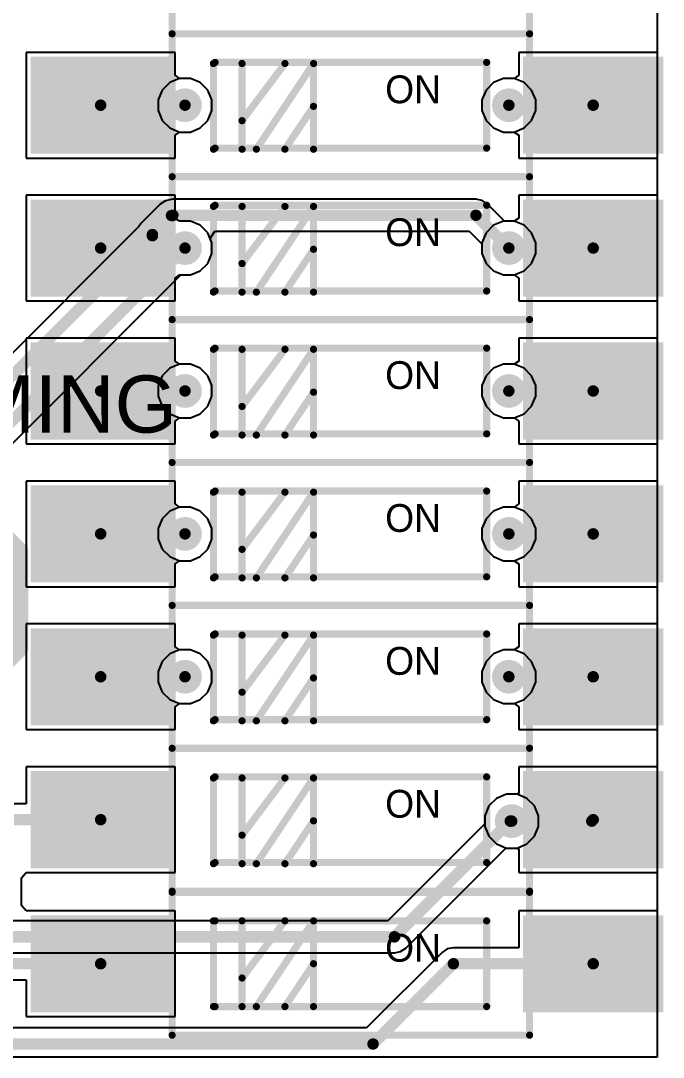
# Model space of a CAD drawing. Header units: millimetres. Extents: x -1.7 to 76.1, y -1.1 to 50.5.
# Drawn here: x 64.71 to 76.12, y 21.02 to 39.45 of the extents above; entities that cross this region are included whole.
import ezdxf

# ---------------------------------------------------------------- set-up
doc = ezdxf.new("R2010")
doc.units = ezdxf.units.MM
for name, color, linetype in [('BottomLayer', 5, 'Continuous'), ('TopLayer', 1, 'Continuous'), ('TopOverlay', 2, 'Continuous'), ('TopPaste', 8, 'Continuous'), ('TopSolder', 216, 'Continuous'), ('ViaHoleLayer', 16, 'Continuous')]:
    doc.layers.add(name, color=color, linetype=linetype)
doc.styles.add('Arial', font='', dxfattribs={"height": 0.2})
doc.styles.get('Arial').set_extended_font_data('Arial')

# ---------------------------------------------------------------- blocks, each defined once
blk = doc.blocks.new('DSIC09LSGET_213')
at = {"layer": 'TopLayer'}
for points in [[(-5.852, 3.232), (-5.852, 5.518), (-4.328, 5.518), (-4.328, 3.232)], [(-3.312, 3.232), (-3.312, 5.518), (-1.788, 5.518), (-1.788, 3.232)], [(-0.772, 3.232), (-0.772, 5.518), (0.752, 5.518), (0.752, 3.232)], [(1.768, 3.232), (1.768, 5.518), (3.292, 5.518), (3.292, 3.232)], [(4.308, 3.232), (4.308, 5.518), (5.832, 5.518), (5.832, 3.232)], [(6.848, 3.232), (6.848, 5.518), (8.372, 5.518), (8.372, 3.232)], [(9.408, 3.232), (9.408, 5.518), (10.932, 5.518), (10.932, 3.232)], [(-5.852, -5.518), (-5.852, -3.232), (-4.328, -3.232), (-4.328, -5.518)], [(-3.312, -5.518), (-3.312, -3.232), (-1.788, -3.232), (-1.788, -5.518)], [(-0.772, -5.518), (-0.772, -3.232), (0.752, -3.232), (0.752, -5.518)], [(1.768, -5.518), (1.768, -3.232), (3.292, -3.232), (3.292, -5.518)], [(4.308, -5.518), (4.308, -3.232), (5.832, -3.232), (5.832, -5.518)], [(6.848, -5.518), (6.848, -3.232), (8.372, -3.232), (8.372, -5.518)], [(9.408, -5.518), (9.408, -3.232), (10.932, -3.232), (10.932, -5.518)]]:
    blk.add_hatch(color=1, dxfattribs=at).paths.add_polyline_path(points)
at = {"layer": 'TopPaste'}
for points in [[(-5.852, 3.232), (-5.852, 5.518), (-4.328, 5.518), (-4.328, 3.232)], [(-3.312, 3.232), (-3.312, 5.518), (-1.788, 5.518), (-1.788, 3.232)], [(-0.772, 3.232), (-0.772, 5.518), (0.752, 5.518), (0.752, 3.232)], [(1.768, 3.232), (1.768, 5.518), (3.292, 5.518), (3.292, 3.232)], [(4.308, 3.232), (4.308, 5.518), (5.832, 5.518), (5.832, 3.232)], [(6.848, 3.232), (6.848, 5.518), (8.372, 5.518), (8.372, 3.232)], [(9.408, 3.232), (9.408, 5.518), (10.932, 5.518), (10.932, 3.232)], [(-5.852, -5.518), (-5.852, -3.232), (-4.328, -3.232), (-4.328, -5.518)], [(-3.312, -5.518), (-3.312, -3.232), (-1.788, -3.232), (-1.788, -5.518)], [(-0.772, -5.518), (-0.772, -3.232), (0.752, -3.232), (0.752, -5.518)], [(1.768, -5.518), (1.768, -3.232), (3.292, -3.232), (3.292, -5.518)], [(4.308, -5.518), (4.308, -3.232), (5.832, -3.232), (5.832, -5.518)], [(6.848, -5.518), (6.848, -3.232), (8.372, -3.232), (8.372, -5.518)], [(9.408, -5.518), (9.408, -3.232), (10.932, -3.232), (10.932, -5.518)]]:
    blk.add_hatch(color=8, dxfattribs=at).paths.add_polyline_path(points)
at = {"layer": 'TopSolder'}
for points in [[(-5.954, 3.131), (-5.954, 5.62), (-4.227, 5.62), (-4.227, 3.131)], [(-3.414, 3.131), (-3.414, 5.62), (-1.687, 5.62), (-1.687, 3.131)], [(-0.874, 3.131), (-0.874, 5.62), (0.853, 5.62), (0.853, 3.131)], [(1.666, 3.131), (1.666, 5.62), (3.393, 5.62), (3.393, 3.131)], [(4.206, 3.131), (4.206, 5.62), (5.933, 5.62), (5.933, 3.131)], [(6.746, 3.131), (6.746, 5.62), (8.473, 5.62), (8.473, 3.131)], [(9.307, 3.131), (9.307, 5.62), (11.034, 5.62), (11.034, 3.131)], [(-5.954, -5.62), (-5.954, -3.131), (-4.227, -3.131), (-4.227, -5.62)], [(-3.414, -5.62), (-3.414, -3.131), (-1.687, -3.131), (-1.687, -5.62)], [(-0.874, -5.62), (-0.874, -3.131), (0.853, -3.131), (0.853, -5.62)], [(1.666, -5.62), (1.666, -3.131), (3.393, -3.131), (3.393, -5.62)], [(4.206, -5.62), (4.206, -3.131), (5.933, -3.131), (5.933, -5.62)], [(6.746, -5.62), (6.746, -3.131), (8.473, -3.131), (8.473, -5.62)], [(9.307, -5.62), (9.307, -3.131), (11.034, -3.131), (11.034, -5.62)]]:
    blk.add_hatch(color=216, dxfattribs=at).paths.add_polyline_path(points)
at = {"layer": 'TopOverlay', "const_width": 0.127}
for points in [[(-6.36, 3.245), (-8.9, 3.245)], [(-6.36, -3.105), (-6.36, 3.245)], [(-6.36, -3.105), (-6.36, 3.245)], [(-6.36, -3.105), (-6.36, 3.245)], [(-3.82, 3.245), (-6.36, 3.245)], [(-1.28, 3.245), (-3.82, 3.245)], [(-3.82, -3.105), (-3.82, 3.245)], [(-1.28, -3.105), (-1.28, 3.245)], [(-1.28, -3.105), (-1.28, 3.245)], [(1.26, 3.245), (-1.28, 3.245)], [(1.26, -3.105), (1.26, 3.245)], [(3.8, 3.245), (1.26, 3.245)], [(1.26, -3.105), (1.26, 3.245)], [(1.26, -3.105), (1.26, 3.245)], [(3.8, -3.105), (3.8, 3.245)], [(3.8, -3.105), (3.8, 3.245)], [(6.34, 3.245), (3.8, 3.245)], [(3.8, -3.105), (3.8, 3.245)], [(3.8, -3.105), (3.8, 3.245)], [(6.34, -3.105), (6.34, 3.245)], [(6.34, -3.105), (6.34, 3.245)], [(6.34, -3.105), (6.34, 3.245)], [(6.34, -3.105), (6.34, 3.245)], [(6.34, -3.105), (6.34, 3.245)], [(8.88, 3.245), (6.34, 3.245)], [(8.88, -3.105), (8.88, 3.245)], [(8.9, -3.105), (8.9, 3.245)], [(8.9, -3.105), (8.9, 3.245)], [(8.9, -3.105), (8.9, 3.245)], [(8.9, -3.105), (8.9, 3.245)], [(11.44, 3.245), (8.9, 3.245)], [(11.44, -3.105), (11.44, 3.245)], [(11.44, -3.105), (11.44, 3.245)], [(11.44, -3.105), (11.44, 3.245)], [(11.44, -3.105), (11.44, 3.245)], [(11.44, -3.105), (11.44, 3.245)], [(-4.328, 2.483), (-5.852, 2.483)], [(-5.852, -2.343), (-5.852, 2.483)], [(-4.328, -2.343), (-4.328, 2.483)], [(-3.312, -2.343), (-3.312, 2.483)], [(-1.788, 2.483), (-3.312, 2.483)], [(-1.788, -2.343), (-1.788, 2.483)], [(0.752, 2.483), (-0.772, 2.483)], [(-0.772, -2.343), (-0.772, 2.483)], [(0.752, -2.343), (0.752, 2.483)], [(1.768, -2.343), (1.768, 2.483)], [(3.292, 2.483), (1.768, 2.483)], [(3.292, -2.343), (3.292, 2.483)], [(5.832, 2.483), (4.308, 2.483)], [(4.308, -2.343), (4.308, 2.483)], [(5.832, -2.343), (5.832, 2.483)], [(6.848, -2.343), (6.848, 2.483)], [(8.372, 2.483), (6.848, 2.483)], [(8.372, -2.343), (8.372, 2.483)], [(9.408, -2.343), (9.408, 2.483)], [(10.932, 2.483), (9.408, 2.483)], [(10.932, -2.343), (10.932, 2.483)], [(-4.308, -1.609), (-5.832, -0.593)], [(-4.308, -0.593), (-5.832, -0.593)], [(-4.308, -1.101), (-5.07, -0.593)], [(-1.768, -0.593), (-3.292, -0.593)], [(-1.768, -1.609), (-3.292, -0.593)], [(-1.768, -1.101), (-2.53, -0.593)], [(0.772, -1.609), (-0.752, -0.593)], [(0.772, -0.593), (-0.752, -0.593)], [(0.772, -1.101), (0.01, -0.593)], [(3.312, -0.593), (1.788, -0.593)], [(3.312, -1.609), (1.788, -0.593)], [(3.312, -1.101), (2.55, -0.593)], [(5.852, -1.609), (4.328, -0.593)], [(5.852, -0.593), (4.328, -0.593)], [(5.852, -1.101), (5.09, -0.593)], [(8.392, -0.593), (6.868, -0.593)], [(8.392, -1.609), (6.868, -0.593)], [(8.392, -1.101), (7.63, -0.593)], [(10.932, -1.609), (9.408, -0.593)], [(10.932, -0.593), (9.408, -0.593)], [(10.932, -1.101), (10.17, -0.593)], [(-4.816, -1.863), (-5.832, -1.101)], [(-2.276, -1.863), (-3.292, -1.101)], [(0.264, -1.863), (-0.752, -1.101)], [(2.804, -1.863), (1.788, -1.101)], [(5.344, -1.863), (4.328, -1.101)], [(7.884, -1.863), (6.868, -1.101)], [(10.424, -1.863), (9.408, -1.101)], [(-4.308, -1.863), (-5.832, -1.863)], [(-1.768, -1.863), (-3.292, -1.863)], [(0.772, -1.863), (-0.752, -1.863)], [(3.312, -1.863), (1.788, -1.863)], [(5.852, -1.863), (4.328, -1.863)], [(8.392, -1.863), (6.868, -1.863)], [(10.932, -1.863), (9.408, -1.863)], [(-4.308, -2.371), (-5.832, -2.371)], [(-1.768, -2.371), (-3.292, -2.371)], [(0.772, -2.371), (-0.752, -2.371)], [(3.312, -2.371), (1.788, -2.371)], [(5.852, -2.371), (4.328, -2.371)], [(8.392, -2.371), (6.868, -2.371)], [(10.932, -2.371), (9.408, -2.371)], [(-6.36, -3.105), (-8.9, -3.105)], [(-3.82, -3.105), (-6.36, -3.105)], [(-1.28, -3.105), (-3.82, -3.105)], [(1.26, -3.105), (-1.28, -3.105)], [(3.8, -3.105), (1.26, -3.105)], [(6.34, -3.105), (3.8, -3.105)], [(8.88, -3.105), (6.34, -3.105)], [(11.44, -3.105), (8.9, -3.105)]]:
    blk.add_lwpolyline(points, dxfattribs=at)
at = {"layer": 'TopOverlay', "const_width": 0.0635}
for points in [[(-6.392, 3.245, 1), (-6.328, 3.245, 1)], [(-6.392, 3.245, 1), (-6.328, 3.245, 1)], [(-6.392, 3.245, 1), (-6.328, 3.245, 1)], [(-6.392, 3.245, 1), (-6.328, 3.245, 1)], [(-6.392, 3.245, 1), (-6.328, 3.245, 1)], [(-3.852, 3.245, 1), (-3.788, 3.245, 1)], [(-3.852, 3.245, 1), (-3.788, 3.245, 1)], [(-3.852, 3.245, 1), (-3.788, 3.245, 1)], [(-1.312, 3.245, 1), (-1.248, 3.245, 1)], [(-1.312, 3.245, 1), (-1.248, 3.245, 1)], [(-1.312, 3.245, 1), (-1.248, 3.245, 1)], [(-1.312, 3.245, 1), (-1.248, 3.245, 1)], [(1.228, 3.245, 1), (1.292, 3.245, 1)], [(1.228, 3.245, 1), (1.292, 3.245, 1)], [(1.228, 3.245, 1), (1.292, 3.245, 1)], [(1.228, 3.245, 1), (1.292, 3.245, 1)], [(1.228, 3.245, 1), (1.292, 3.245, 1)], [(3.768, 3.245, 1), (3.832, 3.245, 1)], [(3.768, 3.245, 1), (3.832, 3.245, 1)], [(3.768, 3.245, 1), (3.832, 3.245, 1)], [(3.768, 3.245, 1), (3.832, 3.245, 1)], [(3.768, 3.245, 1), (3.832, 3.245, 1)], [(3.768, 3.245, 1), (3.832, 3.245, 1)], [(6.308, 3.245, 1), (6.372, 3.245, 1)], [(6.308, 3.245, 1), (6.372, 3.245, 1)], [(6.308, 3.245, 1), (6.372, 3.245, 1)], [(6.308, 3.245, 1), (6.372, 3.245, 1)], [(6.308, 3.245, 1), (6.372, 3.245, 1)], [(6.308, 3.245, 1), (6.372, 3.245, 1)], [(6.308, 3.245, 1), (6.372, 3.245, 1)], [(8.848, 3.245, 1), (8.912, 3.245, 1)], [(8.848, 3.245, 1), (8.912, 3.245, 1)], [(8.868, 3.245, 1), (8.932, 3.245, 1)], [(8.868, 3.245, 1), (8.932, 3.245, 1)], [(8.868, 3.245, 1), (8.932, 3.245, 1)], [(8.868, 3.245, 1), (8.932, 3.245, 1)], [(8.868, 3.245, 1), (8.932, 3.245, 1)], [(11.408, 3.245, 1), (11.472, 3.245, 1)], [(11.408, 3.245, 1), (11.472, 3.245, 1)], [(11.408, 3.245, 1), (11.472, 3.245, 1)], [(11.408, 3.245, 1), (11.472, 3.245, 1)], [(11.408, 3.245, 1), (11.472, 3.245, 1)], [(11.408, 3.245, 1), (11.472, 3.245, 1)], [(-5.884, 2.483, 1), (-5.82, 2.483, 1)], [(-5.884, 2.483, 1), (-5.82, 2.483, 1)], [(-4.36, 2.483, 1), (-4.296, 2.483, 1)], [(-4.36, 2.483, 1), (-4.296, 2.483, 1)], [(-3.344, 2.483, 1), (-3.28, 2.483, 1)], [(-3.344, 2.483, 1), (-3.28, 2.483, 1)], [(-1.82, 2.483, 1), (-1.756, 2.483, 1)], [(-1.82, 2.483, 1), (-1.756, 2.483, 1)], [(-0.804, 2.483, 1), (-0.74, 2.483, 1)], [(-0.804, 2.483, 1), (-0.74, 2.483, 1)], [(0.72, 2.483, 1), (0.784, 2.483, 1)], [(0.72, 2.483, 1), (0.784, 2.483, 1)], [(1.736, 2.483, 1), (1.8, 2.483, 1)], [(1.736, 2.483, 1), (1.8, 2.483, 1)], [(3.26, 2.483, 1), (3.324, 2.483, 1)], [(3.26, 2.483, 1), (3.324, 2.483, 1)], [(4.276, 2.483, 1), (4.34, 2.483, 1)], [(4.276, 2.483, 1), (4.34, 2.483, 1)], [(5.8, 2.483, 1), (5.864, 2.483, 1)], [(5.8, 2.483, 1), (5.864, 2.483, 1)], [(6.816, 2.483, 1), (6.88, 2.483, 1)], [(6.816, 2.483, 1), (6.88, 2.483, 1)], [(8.34, 2.483, 1), (8.404, 2.483, 1)], [(8.34, 2.483, 1), (8.404, 2.483, 1)], [(9.376, 2.483, 1), (9.44, 2.483, 1)], [(9.376, 2.483, 1), (9.44, 2.483, 1)], [(10.9, 2.483, 1), (10.964, 2.483, 1)], [(10.9, 2.483, 1), (10.964, 2.483, 1)], [(-5.864, -0.593, 1), (-5.8, -0.593, 1)], [(-5.864, -0.593, 1), (-5.8, -0.593, 1)], [(-5.102, -0.593, 1), (-5.038, -0.593, 1)], [(-4.34, -0.593, 1), (-4.276, -0.593, 1)], [(-3.324, -0.593, 1), (-3.26, -0.593, 1)], [(-3.324, -0.593, 1), (-3.26, -0.593, 1)], [(-2.562, -0.593, 1), (-2.498, -0.593, 1)], [(-1.8, -0.593, 1), (-1.736, -0.593, 1)], [(-0.784, -0.593, 1), (-0.72, -0.593, 1)], [(-0.784, -0.593, 1), (-0.72, -0.593, 1)], [(-0.022, -0.593, 1), (0.042, -0.593, 1)], [(0.74, -0.593, 1), (0.804, -0.593, 1)], [(1.756, -0.593, 1), (1.82, -0.593, 1)], [(1.756, -0.593, 1), (1.82, -0.593, 1)], [(2.518, -0.593, 1), (2.582, -0.593, 1)], [(3.28, -0.593, 1), (3.344, -0.593, 1)], [(4.296, -0.593, 1), (4.36, -0.593, 1)], [(4.296, -0.593, 1), (4.36, -0.593, 1)], [(5.058, -0.593, 1), (5.122, -0.593, 1)], [(5.82, -0.593, 1), (5.884, -0.593, 1)], [(6.836, -0.593, 1), (6.9, -0.593, 1)], [(6.836, -0.593, 1), (6.9, -0.593, 1)], [(7.598, -0.593, 1), (7.662, -0.593, 1)], [(8.36, -0.593, 1), (8.424, -0.593, 1)], [(9.376, -0.593, 1), (9.44, -0.593, 1)], [(9.376, -0.593, 1), (9.44, -0.593, 1)], [(10.138, -0.593, 1), (10.202, -0.593, 1)], [(10.9, -0.593, 1), (10.964, -0.593, 1)], [(-5.864, -1.101, 1), (-5.8, -1.101, 1)], [(-4.34, -1.101, 1), (-4.276, -1.101, 1)], [(-3.324, -1.101, 1), (-3.26, -1.101, 1)], [(-1.8, -1.101, 1), (-1.736, -1.101, 1)], [(-0.784, -1.101, 1), (-0.72, -1.101, 1)], [(0.74, -1.101, 1), (0.804, -1.101, 1)], [(1.756, -1.101, 1), (1.82, -1.101, 1)], [(3.28, -1.101, 1), (3.344, -1.101, 1)], [(4.296, -1.101, 1), (4.36, -1.101, 1)], [(5.82, -1.101, 1), (5.884, -1.101, 1)], [(6.836, -1.101, 1), (6.9, -1.101, 1)], [(8.36, -1.101, 1), (8.424, -1.101, 1)], [(9.376, -1.101, 1), (9.44, -1.101, 1)], [(10.9, -1.101, 1), (10.964, -1.101, 1)], [(-4.34, -1.609, 1), (-4.276, -1.609, 1)], [(-1.8, -1.609, 1), (-1.736, -1.609, 1)], [(0.74, -1.609, 1), (0.804, -1.609, 1)], [(3.28, -1.609, 1), (3.344, -1.609, 1)], [(5.82, -1.609, 1), (5.884, -1.609, 1)], [(8.36, -1.609, 1), (8.424, -1.609, 1)], [(10.9, -1.609, 1), (10.964, -1.609, 1)], [(-5.864, -1.863, 1), (-5.8, -1.863, 1)], [(-4.848, -1.863, 1), (-4.784, -1.863, 1)], [(-4.34, -1.863, 1), (-4.276, -1.863, 1)], [(-3.324, -1.863, 1), (-3.26, -1.863, 1)], [(-2.308, -1.863, 1), (-2.244, -1.863, 1)], [(-1.8, -1.863, 1), (-1.736, -1.863, 1)], [(-0.784, -1.863, 1), (-0.72, -1.863, 1)], [(0.232, -1.863, 1), (0.296, -1.863, 1)], [(0.74, -1.863, 1), (0.804, -1.863, 1)], [(1.756, -1.863, 1), (1.82, -1.863, 1)], [(2.772, -1.863, 1), (2.836, -1.863, 1)], [(3.28, -1.863, 1), (3.344, -1.863, 1)], [(4.296, -1.863, 1), (4.36, -1.863, 1)], [(5.312, -1.863, 1), (5.376, -1.863, 1)], [(5.82, -1.863, 1), (5.884, -1.863, 1)], [(6.836, -1.863, 1), (6.9, -1.863, 1)], [(7.852, -1.863, 1), (7.916, -1.863, 1)], [(8.36, -1.863, 1), (8.424, -1.863, 1)], [(9.376, -1.863, 1), (9.44, -1.863, 1)], [(10.392, -1.863, 1), (10.456, -1.863, 1)], [(10.9, -1.863, 1), (10.964, -1.863, 1)], [(-5.884, -2.343, 1), (-5.82, -2.343, 1)], [(-5.864, -2.371, 1), (-5.8, -2.371, 1)], [(-4.36, -2.343, 1), (-4.296, -2.343, 1)], [(-4.34, -2.371, 1), (-4.276, -2.371, 1)], [(-3.344, -2.343, 1), (-3.28, -2.343, 1)], [(-3.324, -2.371, 1), (-3.26, -2.371, 1)], [(-1.82, -2.343, 1), (-1.756, -2.343, 1)], [(-1.8, -2.371, 1), (-1.736, -2.371, 1)], [(-0.804, -2.343, 1), (-0.74, -2.343, 1)], [(-0.784, -2.371, 1), (-0.72, -2.371, 1)], [(0.72, -2.343, 1), (0.784, -2.343, 1)], [(0.74, -2.371, 1), (0.804, -2.371, 1)], [(1.736, -2.343, 1), (1.8, -2.343, 1)], [(1.756, -2.371, 1), (1.82, -2.371, 1)], [(3.26, -2.343, 1), (3.324, -2.343, 1)], [(3.28, -2.371, 1), (3.344, -2.371, 1)], [(4.276, -2.343, 1), (4.34, -2.343, 1)], [(4.296, -2.371, 1), (4.36, -2.371, 1)], [(5.8, -2.343, 1), (5.864, -2.343, 1)], [(5.82, -2.371, 1), (5.884, -2.371, 1)], [(6.816, -2.343, 1), (6.88, -2.343, 1)], [(6.836, -2.371, 1), (6.9, -2.371, 1)], [(8.34, -2.343, 1), (8.404, -2.343, 1)], [(8.36, -2.371, 1), (8.424, -2.371, 1)], [(9.376, -2.343, 1), (9.44, -2.343, 1)], [(9.376, -2.371, 1), (9.44, -2.371, 1)], [(10.9, -2.343, 1), (10.964, -2.343, 1)], [(10.9, -2.371, 1), (10.964, -2.371, 1)], [(-6.392, -3.105, 1), (-6.328, -3.105, 1)], [(-6.392, -3.105, 1), (-6.328, -3.105, 1)], [(-6.392, -3.105, 1), (-6.328, -3.105, 1)], [(-6.392, -3.105, 1), (-6.328, -3.105, 1)], [(-6.392, -3.105, 1), (-6.328, -3.105, 1)], [(-3.852, -3.105, 1), (-3.788, -3.105, 1)], [(-3.852, -3.105, 1), (-3.788, -3.105, 1)], [(-3.852, -3.105, 1), (-3.788, -3.105, 1)], [(-1.312, -3.105, 1), (-1.248, -3.105, 1)], [(-1.312, -3.105, 1), (-1.248, -3.105, 1)], [(-1.312, -3.105, 1), (-1.248, -3.105, 1)], [(-1.312, -3.105, 1), (-1.248, -3.105, 1)], [(1.228, -3.105, 1), (1.292, -3.105, 1)], [(1.228, -3.105, 1), (1.292, -3.105, 1)], [(1.228, -3.105, 1), (1.292, -3.105, 1)], [(1.228, -3.105, 1), (1.292, -3.105, 1)], [(1.228, -3.105, 1), (1.292, -3.105, 1)], [(3.768, -3.105, 1), (3.832, -3.105, 1)], [(3.768, -3.105, 1), (3.832, -3.105, 1)], [(3.768, -3.105, 1), (3.832, -3.105, 1)], [(3.768, -3.105, 1), (3.832, -3.105, 1)], [(3.768, -3.105, 1), (3.832, -3.105, 1)], [(3.768, -3.105, 1), (3.832, -3.105, 1)], [(6.308, -3.105, 1), (6.372, -3.105, 1)], [(6.308, -3.105, 1), (6.372, -3.105, 1)], [(6.308, -3.105, 1), (6.372, -3.105, 1)], [(6.308, -3.105, 1), (6.372, -3.105, 1)], [(6.308, -3.105, 1), (6.372, -3.105, 1)], [(6.308, -3.105, 1), (6.372, -3.105, 1)], [(6.308, -3.105, 1), (6.372, -3.105, 1)], [(8.848, -3.105, 1), (8.912, -3.105, 1)], [(8.848, -3.105, 1), (8.912, -3.105, 1)], [(8.868, -3.105, 1), (8.932, -3.105, 1)], [(8.868, -3.105, 1), (8.932, -3.105, 1)], [(8.868, -3.105, 1), (8.932, -3.105, 1)], [(8.868, -3.105, 1), (8.932, -3.105, 1)], [(8.868, -3.105, 1), (8.932, -3.105, 1)], [(11.408, -3.105, 1), (11.472, -3.105, 1)], [(11.408, -3.105, 1), (11.472, -3.105, 1)], [(11.408, -3.105, 1), (11.472, -3.105, 1)], [(11.408, -3.105, 1), (11.472, -3.105, 1)], [(11.408, -3.105, 1), (11.472, -3.105, 1)], [(11.408, -3.105, 1), (11.472, -3.105, 1)]]:
    blk.add_lwpolyline(points, format="xyb", close=True, dxfattribs=at)
at = {"layer": 'TopOverlay'}
for p in [(-5.126, 0.679), (-2.586, 0.679), (-0.046, 0.679), (2.494, 0.679), (5.034, 0.679), (7.574, 0.679), (10.134, 0.679)]:
    blk.add_text('ON', height=0.4945, rotation=90, dxfattribs=at).set_placement(p)

msp = doc.modelspace()

# ---------------------------------------------------------------- hatches: boundary and pattern name
at = {"layer": 'BottomLayer'}
h = msp.add_hatch(color=5, dxfattribs=at)
edge = h.paths.add_edge_path()
edge.add_arc((67.627, 37.948), 0.3, 0, 360)
h = msp.add_hatch(color=5, dxfattribs=at)
edge = h.paths.add_edge_path()
edge.add_arc((73.381, 37.948), 0.3, 0, 360)
h = msp.add_hatch(color=5, dxfattribs=at)
edge = h.paths.add_edge_path()
edge.add_arc((67.627, 35.408), 0.3, 0, 360)
h = msp.add_hatch(color=5, dxfattribs=at)
edge = h.paths.add_edge_path()
edge.add_arc((73.381, 35.408), 0.3, 0, 360)
h = msp.add_hatch(color=5, dxfattribs=at)
edge = h.paths.add_edge_path()
edge.add_arc((67.627, 32.868), 0.3, 0, 360)
h = msp.add_hatch(color=5, dxfattribs=at)
edge = h.paths.add_edge_path()
edge.add_arc((73.381, 32.868), 0.3, 0, 360)
h = msp.add_hatch(color=5, dxfattribs=at)
edge = h.paths.add_edge_path()
edge.add_arc((67.627, 30.328), 0.3, 0, 360)
h = msp.add_hatch(color=5, dxfattribs=at)
edge = h.paths.add_edge_path()
edge.add_arc((73.381, 30.328), 0.3, 0, 360)
h = msp.add_hatch(color=5, dxfattribs=at)
edge = h.paths.add_edge_path()
edge.add_arc((67.627, 27.788), 0.3, 0, 360)
h = msp.add_hatch(color=5, dxfattribs=at)
edge = h.paths.add_edge_path()
edge.add_arc((73.381, 27.788), 0.3, 0, 360)
h = msp.add_hatch(color=5, dxfattribs=at)
edge = h.paths.add_edge_path()
edge.add_arc((73.431, 25.222), 0.3, 0, 360)
at = {"layer": 'TopLayer'}
h = msp.add_hatch(color=1, dxfattribs=at)
edge = h.paths.add_edge_path()
edge.add_arc((67.627, 37.948), 0.3, 0, 360)
h = msp.add_hatch(color=1, dxfattribs=at)
edge = h.paths.add_edge_path()
edge.add_arc((73.381, 37.948), 0.3, 0, 360)
h = msp.add_hatch(color=1, dxfattribs=at)
edge = h.paths.add_edge_path()
edge.add_arc((67.627, 35.408), 0.3, 0, 360)
h = msp.add_hatch(color=1, dxfattribs=at)
edge = h.paths.add_edge_path()
edge.add_arc((73.381, 35.408), 0.3, 0, 360)
h = msp.add_hatch(color=1, dxfattribs=at)
edge = h.paths.add_edge_path()
edge.add_arc((67.627, 32.868), 0.3, 0, 360)
h = msp.add_hatch(color=1, dxfattribs=at)
edge = h.paths.add_edge_path()
edge.add_arc((73.381, 32.868), 0.3, 0, 360)
h = msp.add_hatch(color=1, dxfattribs=at)
edge = h.paths.add_edge_path()
edge.add_arc((67.627, 30.328), 0.3, 0, 360)
h = msp.add_hatch(color=1, dxfattribs=at)
edge = h.paths.add_edge_path()
edge.add_arc((73.381, 30.328), 0.3, 0, 360)
h = msp.add_hatch(color=1, dxfattribs=at)
edge = h.paths.add_edge_path()
edge.add_arc((67.627, 27.788), 0.3, 0, 360)
h = msp.add_hatch(color=1, dxfattribs=at)
edge = h.paths.add_edge_path()
edge.add_arc((73.381, 27.788), 0.3, 0, 360)
h = msp.add_hatch(color=1, dxfattribs=at)
edge = h.paths.add_edge_path()
edge.add_arc((73.431, 25.222), 0.3, 0, 360)
at = {"layer": 'ViaHoleLayer'}
h = msp.add_hatch(color=16, dxfattribs=at)
edge = h.paths.add_edge_path()
edge.add_arc((67.627, 37.948), 0.15, 0, 360)
h = msp.add_hatch(color=16, dxfattribs=at)
edge = h.paths.add_edge_path()
edge.add_arc((73.381, 37.948), 0.15, 0, 360)
h = msp.add_hatch(color=16, dxfattribs=at)
edge = h.paths.add_edge_path()
edge.add_arc((67.627, 35.408), 0.15, 0, 360)
h = msp.add_hatch(color=16, dxfattribs=at)
edge = h.paths.add_edge_path()
edge.add_arc((73.381, 35.408), 0.15, 0, 360)
h = msp.add_hatch(color=16, dxfattribs=at)
edge = h.paths.add_edge_path()
edge.add_arc((67.627, 32.868), 0.15, 0, 360)
h = msp.add_hatch(color=16, dxfattribs=at)
edge = h.paths.add_edge_path()
edge.add_arc((73.381, 32.868), 0.15, 0, 360)
h = msp.add_hatch(color=16, dxfattribs=at)
edge = h.paths.add_edge_path()
edge.add_arc((67.627, 30.328), 0.15, 0, 360)
h = msp.add_hatch(color=16, dxfattribs=at)
edge = h.paths.add_edge_path()
edge.add_arc((73.381, 30.328), 0.15, 0, 360)
h = msp.add_hatch(color=16, dxfattribs=at)
edge = h.paths.add_edge_path()
edge.add_arc((67.627, 27.788), 0.15, 0, 360)
h = msp.add_hatch(color=16, dxfattribs=at)
edge = h.paths.add_edge_path()
edge.add_arc((73.381, 27.788), 0.15, 0, 360)
h = msp.add_hatch(color=16, dxfattribs=at)
edge = h.paths.add_edge_path()
edge.add_arc((73.431, 25.222), 0.15, 0, 360)

# ---------------------------------------------------------------- linework, layer by layer
at = {"layer": 'BottomLayer'}
for p, q in [((76.017, 44.445), (76.017, 21.024)), ((67.357, 38.353), (67.222, 38.218)), ((67.532, 38.425), (67.357, 38.353)), ((67.723, 38.425), (67.532, 38.425)), ((67.898, 38.353), (67.723, 38.425)), ((68.033, 38.218), (67.898, 38.353)), ((73.11, 38.353), (72.976, 38.218)), ((73.286, 38.425), (73.11, 38.353)), ((73.476, 38.425), (73.286, 38.425)), ((73.651, 38.353), (73.476, 38.425)), ((73.786, 38.218), (73.651, 38.353)), ((67.222, 38.218), (67.15, 38.043)), ((68.105, 38.043), (68.033, 38.218)), ((72.976, 38.218), (72.903, 38.043)), ((73.858, 38.043), (73.786, 38.218)), ((67.15, 38.043), (67.15, 37.853)), ((68.105, 37.853), (68.105, 38.043)), ((72.903, 38.043), (72.903, 37.853)), ((73.858, 37.853), (73.858, 38.043)), ((67.15, 37.853), (67.222, 37.677)), ((68.033, 37.677), (68.105, 37.853)), ((72.903, 37.853), (72.976, 37.677)), ((73.786, 37.677), (73.858, 37.853)), ((67.222, 37.677), (67.357, 37.543)), ((67.898, 37.543), (68.033, 37.677)), ((72.976, 37.677), (73.11, 37.543)), ((73.651, 37.543), (73.786, 37.677)), ((67.357, 37.543), (67.532, 37.47)), ((67.532, 37.47), (67.723, 37.47)), ((67.723, 37.47), (67.898, 37.543)), ((73.11, 37.543), (73.286, 37.47)), ((73.286, 37.47), (73.476, 37.47)), ((73.476, 37.47), (73.651, 37.543)), ((67.186, 36.188), (66.847, 35.849)), ((67.278, 36.25), (67.186, 36.188)), ((67.186, 36.188), (67.186, 36.188)), ((67.303, 36.255), (67.278, 36.25)), ((67.412, 36.277), (67.303, 36.255)), ((67.303, 36.255), (67.303, 36.255)), ((72.796, 36.277), (67.412, 36.277)), ((67.412, 36.277), (67.412, 36.277)), ((72.905, 36.255), (72.796, 36.277)), ((72.796, 36.277), (72.796, 36.277)), ((72.998, 36.193), (72.905, 36.255)), ((73.306, 35.885), (72.998, 36.193)), ((66.808, 35.791), (63.267, 32.25)), ((66.847, 35.849), (66.808, 35.791)), ((73.476, 35.885), (73.306, 35.885)), ((73.651, 35.813), (73.476, 35.885)), ((73.786, 35.678), (73.651, 35.813)), ((68.073, 35.58), (68.158, 35.707)), ((68.105, 35.503), (68.073, 35.58)), ((68.158, 35.707), (72.678, 35.707)), ((72.678, 35.707), (72.903, 35.483)), ((73.858, 35.503), (73.786, 35.678)), ((68.105, 35.313), (68.105, 35.503)), ((72.903, 35.483), (72.903, 35.313)), ((73.858, 35.313), (73.858, 35.503)), ((68.033, 35.137), (68.105, 35.313)), ((72.903, 35.313), (72.976, 35.137)), ((73.786, 35.137), (73.858, 35.313)), ((67.898, 35.003), (68.033, 35.137)), ((72.976, 35.137), (73.11, 35.003)), ((73.651, 35.003), (73.786, 35.137)), ((64.016, 31.393), (67.553, 34.93)), ((67.553, 34.93), (67.723, 34.93)), ((67.723, 34.93), (67.898, 35.003)), ((73.11, 35.003), (73.286, 34.93)), ((73.286, 34.93), (73.476, 34.93)), ((73.476, 34.93), (73.651, 35.003)), ((67.357, 33.273), (67.222, 33.138)), ((67.532, 33.345), (67.357, 33.273)), ((67.723, 33.345), (67.532, 33.345)), ((67.898, 33.273), (67.723, 33.345)), ((68.033, 33.138), (67.898, 33.273)), ((73.11, 33.273), (72.976, 33.138)), ((73.286, 33.345), (73.11, 33.273)), ((73.476, 33.345), (73.286, 33.345)), ((73.651, 33.273), (73.476, 33.345)), ((73.786, 33.138), (73.651, 33.273)), ((67.222, 33.138), (67.15, 32.963)), ((68.105, 32.963), (68.033, 33.138)), ((72.976, 33.138), (72.903, 32.963)), ((73.858, 32.963), (73.786, 33.138)), ((67.15, 32.963), (67.15, 32.773)), ((68.105, 32.773), (68.105, 32.963)), ((72.903, 32.963), (72.903, 32.773)), ((73.858, 32.773), (73.858, 32.963)), ((67.15, 32.773), (67.222, 32.597)), ((68.033, 32.597), (68.105, 32.773)), ((72.903, 32.773), (72.976, 32.597)), ((73.786, 32.597), (73.858, 32.773)), ((67.222, 32.597), (67.357, 32.463)), ((67.357, 32.463), (67.532, 32.39)), ((67.723, 32.39), (67.898, 32.463)), ((67.898, 32.463), (68.033, 32.597)), ((72.976, 32.597), (73.11, 32.463)), ((73.11, 32.463), (73.286, 32.39)), ((73.476, 32.39), (73.651, 32.463)), ((73.651, 32.463), (73.786, 32.597)), ((67.532, 32.39), (67.723, 32.39)), ((73.286, 32.39), (73.476, 32.39)), ((67.532, 30.805), (67.357, 30.733)), ((67.723, 30.805), (67.532, 30.805)), ((67.898, 30.733), (67.723, 30.805)), ((73.286, 30.805), (73.11, 30.733)), ((73.476, 30.805), (73.286, 30.805)), ((73.651, 30.733), (73.476, 30.805)), ((67.222, 30.598), (67.15, 30.423)), ((67.357, 30.733), (67.222, 30.598)), ((68.033, 30.598), (67.898, 30.733)), ((68.105, 30.423), (68.033, 30.598)), ((72.976, 30.598), (72.903, 30.423)), ((73.11, 30.733), (72.976, 30.598)), ((73.786, 30.598), (73.651, 30.733)), ((73.858, 30.423), (73.786, 30.598)), ((67.15, 30.423), (67.15, 30.233)), ((68.105, 30.233), (68.105, 30.423)), ((72.903, 30.423), (72.903, 30.233)), ((73.858, 30.233), (73.858, 30.423)), ((67.15, 30.233), (67.222, 30.057)), ((68.033, 30.057), (68.105, 30.233)), ((72.903, 30.233), (72.976, 30.057)), ((73.786, 30.057), (73.858, 30.233)), ((67.222, 30.057), (67.357, 29.923)), ((67.898, 29.923), (68.033, 30.057)), ((72.976, 30.057), (73.11, 29.923)), ((73.651, 29.923), (73.786, 30.057)), ((67.357, 29.923), (67.532, 29.85)), ((67.532, 29.85), (67.723, 29.85)), ((67.723, 29.85), (67.898, 29.923)), ((73.11, 29.923), (73.286, 29.85)), ((73.286, 29.85), (73.476, 29.85)), ((73.476, 29.85), (73.651, 29.923)), ((67.357, 28.193), (67.222, 28.058)), ((67.532, 28.265), (67.357, 28.193)), ((67.723, 28.265), (67.532, 28.265)), ((67.898, 28.193), (67.723, 28.265)), ((68.033, 28.058), (67.898, 28.193)), ((73.11, 28.193), (72.976, 28.058)), ((73.286, 28.265), (73.11, 28.193)), ((73.476, 28.265), (73.286, 28.265)), ((73.651, 28.193), (73.476, 28.265)), ((73.786, 28.058), (73.651, 28.193)), ((67.222, 28.058), (67.15, 27.883)), ((68.105, 27.883), (68.033, 28.058)), ((72.976, 28.058), (72.903, 27.883)), ((73.858, 27.883), (73.786, 28.058)), ((67.15, 27.883), (67.15, 27.693)), ((68.105, 27.693), (68.105, 27.883)), ((72.903, 27.883), (72.903, 27.693)), ((73.858, 27.693), (73.858, 27.883)), ((67.15, 27.693), (67.222, 27.517)), ((68.033, 27.517), (68.105, 27.693)), ((72.903, 27.693), (72.976, 27.517)), ((73.786, 27.517), (73.858, 27.693)), ((67.222, 27.517), (67.357, 27.383)), ((67.898, 27.383), (68.033, 27.517)), ((72.976, 27.517), (73.11, 27.383)), ((73.651, 27.383), (73.786, 27.517)), ((67.357, 27.383), (67.532, 27.31)), ((67.532, 27.31), (67.723, 27.31)), ((67.723, 27.31), (67.898, 27.383)), ((73.11, 27.383), (73.286, 27.31)), ((73.286, 27.31), (73.476, 27.31)), ((73.476, 27.31), (73.651, 27.383)), ((73.161, 25.627), (73.026, 25.493)), ((73.336, 25.7), (73.161, 25.627)), ((73.526, 25.7), (73.336, 25.7)), ((73.702, 25.627), (73.526, 25.7)), ((73.836, 25.493), (73.702, 25.627)), ((73.026, 25.493), (72.954, 25.317)), ((73.909, 25.317), (73.836, 25.493)), ((72.954, 25.317), (72.954, 25.173)), ((73.909, 25.127), (73.909, 25.317)), ((72.954, 25.173), (71.231, 23.45)), ((73.836, 24.952), (73.909, 25.127)), ((73.702, 24.817), (73.836, 24.952)), ((71.551, 22.964), (73.333, 24.746)), ((73.333, 24.746), (73.336, 24.744)), ((73.336, 24.744), (73.526, 24.744)), ((73.526, 24.744), (73.702, 24.817)), ((71.231, 23.45), (62.821, 23.45)), ((56.988, 22.881), (71.349, 22.881)), ((71.349, 22.881), (71.458, 22.902)), ((71.349, 22.881), (71.349, 22.881)), ((71.458, 22.902), (71.551, 22.964)), ((76.017, 21.024), (57.013, 21.024))]:
    msp.add_line(p, q, dxfattribs=at)
at = {"layer": 'BottomLayer', "const_width": 0.203}
for points in [[(67.048, 35.648), (67.388, 35.987)], [(67.388, 35.987), (67.407, 35.987)], [(67.407, 35.987), (67.412, 35.992)], [(67.412, 35.992), (72.796, 35.992)], [(72.796, 35.992), (73.381, 35.408)], [(67.048, 35.628), (67.048, 35.648)], [(63.385, 31.965), (67.048, 35.628)], [(63.815, 31.595), (67.627, 35.408)], [(71.349, 23.165), (73.406, 25.222)], [(73.406, 25.222), (73.431, 25.222)], [(56.667, 23.165), (71.349, 23.165)]]:
    msp.add_lwpolyline(points, dxfattribs=at)
at = {"layer": 'BottomLayer', "const_width": 0.102}
for points in [[(67.337, 35.987, 1), (67.438, 35.987, 1)], [(67.337, 35.987, 1), (67.438, 35.987, 1)], [(67.356, 35.987, 1), (67.458, 35.987, 1)], [(67.356, 35.987, 1), (67.458, 35.987, 1)], [(67.361, 35.992, 1), (67.462, 35.992, 1)], [(67.361, 35.992, 1), (67.462, 35.992, 1)], [(72.746, 35.992, 1), (72.847, 35.992, 1)], [(72.746, 35.992, 1), (72.847, 35.992, 1)], [(66.997, 35.648, 1), (67.099, 35.648, 1)], [(66.997, 35.648, 1), (67.099, 35.648, 1)], [(66.997, 35.628, 1), (67.099, 35.628, 1)], [(66.997, 35.628, 1), (67.099, 35.628, 1)], [(67.577, 35.408, 1), (67.678, 35.408, 1)], [(73.33, 35.408, 1), (73.431, 35.408, 1)], [(73.355, 25.222, 1), (73.457, 25.222, 1)], [(73.355, 25.222, 1), (73.457, 25.222, 1)], [(73.381, 25.222, 1), (73.482, 25.222, 1)], [(71.298, 23.165, 1), (71.4, 23.165, 1)], [(71.298, 23.165, 1), (71.4, 23.165, 1)]]:
    msp.add_lwpolyline(points, format="xyb", close=True, dxfattribs=at)
at = {"layer": 'TopLayer'}
for p, q in [((76.017, 39.548), (76.017, 38.887)), ((67.45, 38.887), (64.808, 38.887)), ((64.808, 38.887), (64.808, 37.008)), ((67.45, 38.481), (67.45, 38.887)), ((76.017, 38.887), (73.558, 38.887)), ((73.558, 38.887), (73.558, 38.481)), ((67.532, 38.425), (67.45, 38.481)), ((67.723, 38.425), (67.532, 38.425)), ((67.898, 38.353), (67.723, 38.425)), ((68.033, 38.218), (67.898, 38.353)), ((73.11, 38.353), (72.976, 38.218)), ((73.286, 38.425), (73.11, 38.353)), ((73.476, 38.425), (73.286, 38.425)), ((73.558, 38.481), (73.476, 38.425)), ((68.105, 38.043), (68.033, 38.218)), ((72.976, 38.218), (72.903, 38.043)), ((68.105, 37.853), (68.105, 38.043)), ((72.903, 38.043), (72.903, 37.853)), ((68.033, 37.677), (68.105, 37.853)), ((72.903, 37.853), (72.976, 37.677)), ((67.898, 37.543), (68.033, 37.677)), ((72.976, 37.677), (73.11, 37.543)), ((67.45, 37.414), (67.532, 37.47)), ((67.45, 37.008), (67.45, 37.414)), ((67.532, 37.47), (67.723, 37.47)), ((67.723, 37.47), (67.898, 37.543)), ((73.11, 37.543), (73.286, 37.47)), ((73.286, 37.47), (73.476, 37.47)), ((73.476, 37.47), (73.558, 37.414)), ((73.558, 37.414), (73.558, 37.008)), ((64.808, 37.008), (67.45, 37.008)), ((73.558, 37.008), (76.017, 37.008)), ((76.017, 37.008), (76.017, 36.347)), ((67.45, 36.347), (64.808, 36.347)), ((64.808, 36.347), (64.808, 34.468)), ((67.45, 35.941), (67.45, 36.347)), ((76.017, 36.347), (73.558, 36.347)), ((73.558, 36.347), (73.558, 35.941)), ((67.532, 35.885), (67.45, 35.941)), ((73.558, 35.941), (73.476, 35.885)), ((67.723, 35.885), (67.532, 35.885)), ((67.898, 35.813), (67.723, 35.885)), ((68.033, 35.678), (67.898, 35.813)), ((73.11, 35.813), (72.976, 35.678)), ((73.286, 35.885), (73.11, 35.813)), ((73.476, 35.885), (73.286, 35.885)), ((68.105, 35.503), (68.033, 35.678)), ((72.976, 35.678), (72.903, 35.503)), ((68.105, 35.313), (68.105, 35.503)), ((72.903, 35.503), (72.903, 35.313)), ((68.033, 35.137), (68.105, 35.313)), ((72.903, 35.313), (72.976, 35.137)), ((67.898, 35.003), (68.033, 35.137)), ((72.976, 35.137), (73.11, 35.003)), ((67.45, 34.874), (67.532, 34.93)), ((67.45, 34.468), (67.45, 34.874)), ((67.532, 34.93), (67.723, 34.93)), ((67.723, 34.93), (67.898, 35.003)), ((73.11, 35.003), (73.286, 34.93)), ((73.286, 34.93), (73.476, 34.93)), ((73.476, 34.93), (73.558, 34.874)), ((73.558, 34.874), (73.558, 34.468)), ((64.808, 34.468), (67.45, 34.468)), ((73.558, 34.468), (76.017, 34.468)), ((76.017, 34.468), (76.017, 33.807)), ((67.45, 33.807), (64.808, 33.807)), ((64.808, 33.807), (64.808, 31.928)), ((67.45, 33.401), (67.45, 33.807)), ((76.017, 33.807), (73.558, 33.807)), ((73.558, 33.807), (73.558, 33.401)), ((67.532, 33.345), (67.45, 33.401)), ((73.558, 33.401), (73.476, 33.345)), ((67.723, 33.345), (67.532, 33.345)), ((67.898, 33.273), (67.723, 33.345)), ((68.033, 33.138), (67.898, 33.273)), ((73.11, 33.273), (72.976, 33.138)), ((73.286, 33.345), (73.11, 33.273)), ((73.476, 33.345), (73.286, 33.345)), ((68.105, 32.963), (68.033, 33.138)), ((72.976, 33.138), (72.903, 32.963)), ((68.105, 32.773), (68.105, 32.963)), ((72.903, 32.963), (72.903, 32.773)), ((68.033, 32.597), (68.105, 32.773)), ((72.903, 32.773), (72.976, 32.597)), ((67.723, 32.39), (67.898, 32.463)), ((67.898, 32.463), (68.033, 32.597)), ((72.976, 32.597), (73.11, 32.463)), ((73.11, 32.463), (73.286, 32.39)), ((67.45, 32.334), (67.532, 32.39)), ((67.45, 31.928), (67.45, 32.334)), ((67.532, 32.39), (67.723, 32.39)), ((73.286, 32.39), (73.476, 32.39)), ((73.476, 32.39), (73.558, 32.334)), ((73.558, 32.334), (73.558, 31.928)), ((64.808, 31.928), (67.45, 31.928)), ((73.558, 31.928), (76.017, 31.928)), ((76.017, 31.928), (76.017, 31.267)), ((67.45, 31.267), (64.808, 31.267)), ((64.808, 31.267), (64.808, 29.388)), ((67.45, 30.861), (67.45, 31.267)), ((76.017, 31.267), (73.558, 31.267)), ((73.558, 31.267), (73.558, 30.861)), ((67.532, 30.805), (67.45, 30.861)), ((67.723, 30.805), (67.532, 30.805)), ((67.898, 30.733), (67.723, 30.805)), ((73.286, 30.805), (73.11, 30.733)), ((73.476, 30.805), (73.286, 30.805)), ((73.558, 30.861), (73.476, 30.805)), ((68.033, 30.598), (67.898, 30.733)), ((68.105, 30.423), (68.033, 30.598)), ((72.976, 30.598), (72.903, 30.423)), ((73.11, 30.733), (72.976, 30.598)), ((68.105, 30.233), (68.105, 30.423)), ((72.903, 30.423), (72.903, 30.233)), ((68.033, 30.057), (68.105, 30.233)), ((72.903, 30.233), (72.976, 30.057)), ((67.898, 29.923), (68.033, 30.057)), ((72.976, 30.057), (73.11, 29.923)), ((67.45, 29.794), (67.532, 29.85)), ((67.532, 29.85), (67.723, 29.85)), ((67.723, 29.85), (67.898, 29.923)), ((73.11, 29.923), (73.286, 29.85)), ((73.286, 29.85), (73.476, 29.85)), ((73.476, 29.85), (73.558, 29.794)), ((67.45, 29.388), (67.45, 29.794)), ((73.558, 29.794), (73.558, 29.388)), ((64.808, 29.388), (67.45, 29.388)), ((73.558, 29.388), (76.017, 29.388)), ((76.017, 29.388), (76.017, 28.727)), ((67.45, 28.727), (64.808, 28.727)), ((64.808, 28.727), (64.808, 26.848)), ((67.45, 28.321), (67.45, 28.727)), ((76.017, 28.727), (73.558, 28.727)), ((73.558, 28.727), (73.558, 28.321)), ((67.532, 28.265), (67.45, 28.321)), ((67.723, 28.265), (67.532, 28.265)), ((67.898, 28.193), (67.723, 28.265)), ((68.033, 28.058), (67.898, 28.193)), ((73.11, 28.193), (72.976, 28.058)), ((73.286, 28.265), (73.11, 28.193)), ((73.476, 28.265), (73.286, 28.265)), ((73.558, 28.321), (73.476, 28.265)), ((68.105, 27.883), (68.033, 28.058)), ((72.976, 28.058), (72.903, 27.883)), ((68.105, 27.693), (68.105, 27.883)), ((72.903, 27.883), (72.903, 27.693)), ((68.033, 27.517), (68.105, 27.693)), ((72.903, 27.693), (72.976, 27.517)), ((67.898, 27.383), (68.033, 27.517)), ((72.976, 27.517), (73.11, 27.383)), ((67.45, 27.254), (67.532, 27.31)), ((67.532, 27.31), (67.723, 27.31)), ((67.723, 27.31), (67.898, 27.383)), ((73.11, 27.383), (73.286, 27.31)), ((73.286, 27.31), (73.476, 27.31)), ((73.476, 27.31), (73.558, 27.254)), ((67.45, 26.848), (67.45, 27.254)), ((73.558, 27.254), (73.558, 26.848)), ((64.808, 26.848), (67.45, 26.848)), ((73.558, 26.848), (76.017, 26.848)), ((76.017, 26.848), (76.017, 26.187)), ((67.45, 26.187), (64.808, 26.187)), ((64.808, 26.187), (64.808, 25.532)), ((67.45, 24.308), (67.45, 26.187)), ((76.017, 26.187), (73.558, 26.187)), ((73.558, 26.187), (73.558, 25.721)), ((73.161, 25.627), (73.026, 25.493)), ((73.336, 25.7), (73.161, 25.627)), ((73.526, 25.7), (73.336, 25.7)), ((73.558, 25.721), (73.526, 25.7)), ((64.808, 25.532), (64.592, 25.532)), ((73.026, 25.493), (72.954, 25.317)), ((72.954, 25.317), (72.954, 25.127)), ((72.954, 25.127), (73.026, 24.952)), ((73.026, 24.952), (73.161, 24.817)), ((73.161, 24.817), (73.336, 24.744)), ((73.336, 24.744), (73.526, 24.744)), ((73.526, 24.744), (73.558, 24.723)), ((73.558, 24.723), (73.558, 24.308)), ((64.725, 24.215), (64.808, 24.308)), ((64.725, 23.72), (64.725, 24.215)), ((64.808, 24.308), (67.45, 24.308)), ((73.558, 24.308), (76.017, 24.308)), ((76.017, 24.308), (76.017, 23.627)), ((64.808, 23.627), (64.725, 23.72)), ((67.45, 23.627), (64.808, 23.627)), ((67.45, 21.747), (67.45, 23.627)), ((76.017, 23.627), (73.558, 23.627)), ((73.558, 23.627), (73.558, 22.972)), ((72.194, 22.889), (70.85, 21.545)), ((72.286, 22.95), (72.194, 22.889)), ((72.395, 22.972), (72.286, 22.95)), ((73.558, 22.972), (72.395, 22.972)), ((72.395, 22.972), (72.395, 22.972)), ((57.907, 22.402), (64.808, 22.402)), ((64.808, 22.402), (64.808, 21.747)), ((64.808, 21.747), (67.45, 21.747)), ((70.85, 21.545), (57.229, 21.545))]:
    msp.add_line(p, q, dxfattribs=at)
for points, const_width in [([(66.129, 37.948), (67.627, 37.948)], 0.203), ([(73.381, 37.948), (74.879, 37.948)], 0.203), ([(66.129, 35.408), (67.627, 35.408)], 0.203), ([(73.381, 35.408), (74.879, 35.408)], 0.203), ([(66.129, 32.868), (67.627, 32.868)], 0.203), ([(73.381, 32.868), (74.879, 32.868)], 0.203), ([(64.248, 30.429), (64.668, 30.009)], 0.356), ([(66.129, 30.328), (67.627, 30.328)], 0.203), ([(73.381, 30.328), (74.879, 30.328)], 0.203), ([(64.668, 28.309), (64.668, 30.009)], 0.356), ([(64.248, 27.889), (64.668, 28.309)], 0.356), ([(66.129, 27.788), (67.627, 27.788)], 0.203), ([(73.381, 27.788), (74.879, 27.788)], 0.203), ([(64.592, 25.248), (66.129, 25.248)], 0.203), ([(73.431, 25.222), (74.854, 25.222)], 0.203), ([(74.854, 25.222), (74.879, 25.248)], 0.203), ([(57.789, 22.687), (66.129, 22.687)], 0.203), ([(70.968, 21.26), (72.395, 22.687)], 0.203), ([(72.395, 22.687), (74.879, 22.687)], 0.203), ([(57.162, 21.26), (70.968, 21.26)], 0.203)]:
    msp.add_lwpolyline(points, dxfattribs=dict(at, const_width=const_width))
for points, const_width in [([(66.078, 37.948, 1), (66.18, 37.948, 1)], 0.102), ([(67.577, 37.948, 1), (67.678, 37.948, 1)], 0.102), ([(73.33, 37.948, 1), (73.431, 37.948, 1)], 0.102), ([(74.828, 37.948, 1), (74.93, 37.948, 1)], 0.102), ([(66.078, 35.408, 1), (66.18, 35.408, 1)], 0.102), ([(67.577, 35.408, 1), (67.678, 35.408, 1)], 0.102), ([(73.33, 35.408, 1), (73.431, 35.408, 1)], 0.102), ([(74.828, 35.408, 1), (74.93, 35.408, 1)], 0.102), ([(66.078, 32.868, 1), (66.18, 32.868, 1)], 0.102), ([(67.577, 32.868, 1), (67.678, 32.868, 1)], 0.102), ([(73.33, 32.868, 1), (73.431, 32.868, 1)], 0.102), ([(74.828, 32.868, 1), (74.93, 32.868, 1)], 0.102), ([(66.078, 30.328, 1), (66.18, 30.328, 1)], 0.102), ([(67.577, 30.328, 1), (67.678, 30.328, 1)], 0.102), ([(73.33, 30.328, 1), (73.431, 30.328, 1)], 0.102), ([(74.828, 30.328, 1), (74.93, 30.328, 1)], 0.102), ([(64.579, 30.009, 1), (64.757, 30.009, 1)], 0.178), ([(64.579, 30.009, 1), (64.757, 30.009, 1)], 0.178), ([(64.579, 28.309, 1), (64.757, 28.309, 1)], 0.178), ([(64.579, 28.309, 1), (64.757, 28.309, 1)], 0.178), ([(66.078, 27.788, 1), (66.18, 27.788, 1)], 0.102), ([(67.577, 27.788, 1), (67.678, 27.788, 1)], 0.102), ([(73.33, 27.788, 1), (73.431, 27.788, 1)], 0.102), ([(74.828, 27.788, 1), (74.93, 27.788, 1)], 0.102), ([(66.078, 25.248, 1), (66.18, 25.248, 1)], 0.102), ([(73.381, 25.222, 1), (73.482, 25.222, 1)], 0.102), ([(74.803, 25.222, 1), (74.905, 25.222, 1)], 0.102), ([(74.803, 25.222, 1), (74.905, 25.222, 1)], 0.102), ([(74.828, 25.248, 1), (74.93, 25.248, 1)], 0.102), ([(66.078, 22.687, 1), (66.18, 22.687, 1)], 0.102), ([(72.344, 22.687, 1), (72.446, 22.687, 1)], 0.102), ([(72.344, 22.687, 1), (72.446, 22.687, 1)], 0.102), ([(74.828, 22.687, 1), (74.93, 22.687, 1)], 0.102), ([(70.917, 21.26, 1), (71.018, 21.26, 1)], 0.102), ([(70.917, 21.26, 1), (71.018, 21.26, 1)], 0.102)]:
    msp.add_lwpolyline(points, format="xyb", close=True, dxfattribs=dict(at, const_width=const_width))

# ---------------------------------------------------------------- block references
at = {"rotation": 270}
msp.add_blockref('DSIC09LSGET_213', (70.504, 32.857), dxfattribs=at)

# ---------------------------------------------------------------- texts
at = {"layer": 'TopOverlay', "style": 'Arial'}
msp.add_text('PROGRAMING', height=1.016, rotation=360, dxfattribs=at).set_placement((57.626, 32.128))

doc.saveas('drawing.dxf')
